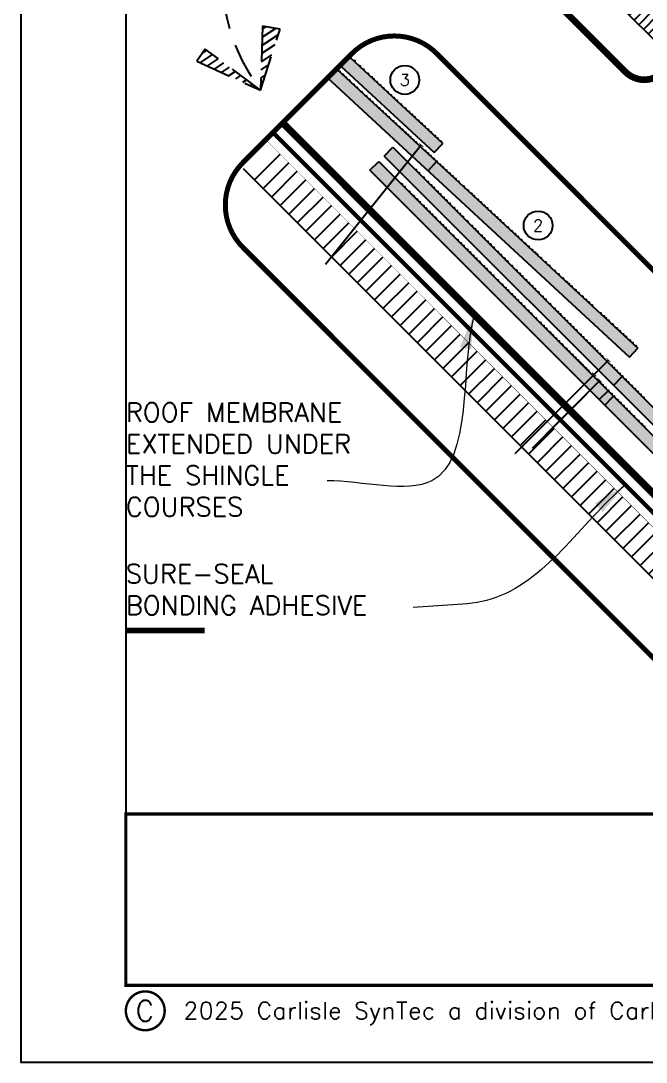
# Model space of a CAD drawing. Header units: inches. Extents: x -33163 to 19162, y -8858 to 30669.
# Drawn here: x -28120.56 to -28111.63, y -514.81 to -499.94 of the extents above; entities that cross this region are included whole.
import ezdxf

# ---------------------------------------------------------------- set-up
doc = ezdxf.new("R2010")
doc.units = ezdxf.units.IN
doc.linetypes.add('DASHED', pattern=[0.75, 0.5, -0.25])
doc.linetypes.add('DASHED2', pattern=[0.375, 0.25, -0.125])
doc.layers.get('0').update_dxf_attribs({"color": 9, "lineweight": 0})
doc.layers.get('Defpoints').update_dxf_attribs({"color": 254})
for name, color, linetype in [('BONDINGADHESIVE', 11, 'DASHED2'), ('BORDER', 7, 'Continuous'), ('DETAIL', 12, 'Continuous'), ('LEADERS', 12, 'Continuous'), ('MEMBRANE1', 10, 'Continuous'), ('NOTES', 12, 'Continuous'), ('TITLE OUTLINE 1', 1, 'Continuous')]:
    doc.layers.add(name, color=color, linetype=linetype)
doc.styles.add('ARCHQUIK', font='simplex.shx', dxfattribs={"height": 0.25})
doc.styles.get("Standard").update_dxf_attribs({"font": 'arial.ttf'})
doc.dimstyles.get("Standard").update_dxf_attribs({"dimtxt": 0.18, "dimasz": 0.18, "dimexe": 0.18, "dimexo": 0.0625, "dimgap": 0.09, "dimtad": 0, "dimtih": 1, "dimtoh": 1, "dimdec": 4, "dimzin": 0, "dimdsep": 46, "dimtxsty": 'Standard', "dimcen": 0.09, "dimadec": 0, "dimazin": 0, "dimtfac": 1, "dimtdec": 4, "dimtofl": 0, "dimtmove": 0, "dimatfit": 3, "dimfxl": 1, "dimtolj": 1, "dimtzin": 0, "dimarcsym": 0})

# ---------------------------------------------------------------- blocks, each defined once
blk = doc.blocks.new('Copy Protection 2015')
at = {"color": 7, "const_width": 0.025}
blk.add_lwpolyline([(0.4965775185110482, -0.1152603638954919, 2134.519681714466), (0.4962225700243122, -0.1153628809894614)], format="xyb", dxfattribs=at)
at = {"layer": 'Defpoints'}
blk.add_point((0.8319966569236287, 0.07409946871830896), dxfattribs=at)
at = {"color": 7, "style": 'ARCHQUIK'}
for s, insert, char_height, width, attachment_point in [('\\pxqc;{\\T1.05;C}', (0.4416938675877274, 0.07409946872302674), 0.2093872750705256, 1.520837708996531, 5), ('{\\T1.05;2025 Carlisle SynTec a division of Carlisle Construction Materials Incorporated}', (0.8319966569236286, 0.04802416858900926), 0.1718492285732637, 11.58188214679987, 4)]:
    blk.add_mtext(s, dxfattribs=dict(at, insert=insert, char_height=char_height, width=width, attachment_point=attachment_point))
blk = doc.blocks.new('TITLE OUTLINE 1')
at = {"layer": 'Defpoints'}
for points in [[(25.500000051185, 33.00000003737409), (0, 33.00000003737409), (0, 0), (25.500000051185, 0)], [(1.500000012573082, 1.097669940066197), (24.00000000033663, 1.097669940066197), (24.00000000033663, 31.68856366559578), (1.500000012573082, 31.68856366559578)]]:
    blk.add_lwpolyline(points, close=True, dxfattribs=at)
at = {"xscale": 1.40625, "yscale": 1.40625, "zscale": 1.40625}
blk.add_blockref('Copy Protection 2015', (1.156114617040664, 0.6289500287310192), dxfattribs=at)
blk = doc.blocks.new('2021 THERMOSET TITLE')
at = {"layer": 'BORDER', "linetype": 'Continuous', "const_width": 0.046875}
blk.add_lwpolyline([(-335.421318607565, 101.765080686664), (-312.9213185804595, 101.765080686664), (-312.9213185804595, 99.32003358497761), (-335.421318607565, 99.32003358497761)], close=True, dxfattribs=at)
at = {"layer": 'TITLE OUTLINE 1'}
blk.add_blockref('TITLE OUTLINE 1', (-336.921318620356, 98.22236367585913), dxfattribs=at)

msp = doc.modelspace()

# ---------------------------------------------------------------- hatches: boundary and pattern name
at = {"layer": 'DETAIL'}
h = msp.add_hatch(dxfattribs=at)
h.set_pattern_fill('ANSI31', color=251, scale=0.7599999999999999, style=0)
h.set_pattern_definition([(45, (-28118.97651881529, -504.2816586589209), (-0.067175144212722, 0.06717514421272201), [])])
h.paths.add_polyline_path([(-28118.77499338265, -492.5564479429296), (-28107.33478266666, -503.9966586589206), (-28097.16216495766, -503.9966586589206), (-28097.16216495766, -504.2816586589209), (-28107.45283353193, -504.2816586589209), (-28118.97651881529, -492.7579733755678)])
at = {"layer": 'DETAIL', "linetype": 'DASHED2', "ltscale": 2}
h = msp.add_hatch(dxfattribs=at)
h.set_pattern_fill('ANSI31', color=256, scale=0.7599999999999999, angle=348.852464605433, style=0)
h.set_pattern_definition([(33.85246460543299, (-28056.28982089932, -506.1623911248198), (-0.05292034832158307, 0.07889509955328225), [])])
h.paths.add_polyline_path([(-28116.86089835616, -500.0612108904397), (-28117.11143965461, -500.0179711064957), (-28117.13976673906, -500.9331764207063)])
h.paths.add_polyline_path([(-28117.92785121183, -500.3455514579991), (-28118.04743802286, -500.5198763093144), (-28117.13976673906, -500.9331764207063)])
at = {"layer": 'DETAIL'}
msp.add_hatch(color=251, dxfattribs=at).paths.add_polyline_path([(-28114.65819398769, -501.8236826927522), (-28114.53719241016, -501.6929649286189), (-28115.86140104671, -500.4671840635227), (-28115.9966273071, -500.5847344584189)])
h = msp.add_hatch(color=251, dxfattribs=at)
h.paths.add_polyline_path([(-28111.75063758059, -504.6140081036787), (-28114.62642839153, -501.9519733980006), (-28114.74742996906, -502.0826911621342), (-28111.87163915812, -504.7447258678126)])
h.paths.add_polyline_path([(-28114.62642839153, -501.9519733980006), (-28114.84949354723, -501.7454885647371), (-28114.97049512475, -501.876206328871), (-28114.74742996906, -502.0826911621342)])
h.paths.add_polyline_path([(-28116.05171843734, -500.632624454679), (-28116.18694469781, -500.7501748495073), (-28114.97049512475, -501.8762063288704), (-28114.84949354723, -501.7454885647371)])
h = msp.add_hatch(color=251, dxfattribs=at)
h.paths.add_polyline_path([(-28111.97350402875, -505.0208249027642), (-28112.09945742415, -505.146778298163), (-28109.32848272537, -507.9177529969378), (-28109.20252932997, -507.7917996015386)])
h.paths.add_polyline_path([(-28111.97350402875, -505.0208249027642), (-28112.18843896083, -504.8058899706864), (-28112.31439235622, -504.9318433660852), (-28112.09945742415, -505.146778298163)])
h.paths.add_polyline_path([(-28115.24829230912, -501.7460366223944), (-28115.37424570452, -501.8719900177929), (-28112.31439235622, -504.9318433660852), (-28112.18843896083, -504.8058899706864)])
h = msp.add_hatch(dxfattribs=at)
h.set_pattern_fill('ANSI31', color=251, scale=1.384345898004434, style=0)
h.set_pattern_definition([(45, (-28123.56074183861, -516.8682856885803), (-0.1223600464983395, 0.1223600464983396), [])])
h.paths.add_polyline_path([(-28109.44327290936, -509.9952724442621), (-28109.07619276987, -509.628192304767), (-28116.86466630677, -501.8397187678663), (-28117.23174644735, -502.2067989062796)])
h = msp.add_hatch(color=251, dxfattribs=at)
h.paths.add_polyline_path([(-28112.17602014495, -505.2233410189665), (-28112.30197354035, -505.3492944143653), (-28109.53099884158, -508.1202691131405), (-28109.40504544618, -507.9943157177416)])
h.paths.add_polyline_path([(-28112.17602014495, -505.2233410189665), (-28112.39095507703, -505.0084060868887), (-28112.51690847243, -505.1343594822876), (-28112.30197354035, -505.3492944143653)])
h.paths.add_polyline_path([(-28115.45080842532, -501.9485527385967), (-28115.57676182072, -502.0745061339952), (-28112.51690847243, -505.1343594822876), (-28112.39095507703, -505.0084060868887)])

# ---------------------------------------------------------------- linework, layer by layer
at = {"layer": 'BONDINGADHESIVE', "color": 32, "linetype": 'DASHED', "ltscale": 0.5}
for points, const_width in [([(-28116.9603881007, -501.5356316589902), (-28108.9720101124, -509.5240096472916)], 0.06), ([(-28119.06312087261, -508.6484704169491), (-28117.93925352085, -508.6484704169491)], 0.08)]:
    msp.add_lwpolyline(points, dxfattribs=dict(at, const_width=const_width))
at = {"layer": 'DETAIL'}
for p, q in [((-28118.98680635534, -492.7476858355109), (-28107.45283353193, -504.2816586589209)), ((-28115.996627303, -500.5847344622217), (-28114.65819398769, -501.8236826927522)), ((-28115.86140104253, -500.4671840673938), (-28114.53719241016, -501.6929649286189)), ((-28116.18694469781, -500.7501748495073), (-28111.87163915812, -504.7447258678126)), ((-28116.05171843734, -500.632624454679), (-28114.62642839153, -501.9519733980006)), ((-28114.842820994, -501.717352251451), (-28116.21033425946, -503.418832863504)), ((-28115.37424570452, -501.8719900177929), (-28115.24829230912, -501.7460366223944)), ((-28115.24829230912, -501.7460366223944), (-28111.97350402875, -505.0208249027642)), ((-28114.65819398769, -501.8236826927522), (-28114.53719241016, -501.6929649286189)), ((-28115.57676182072, -502.0745061339952), (-28115.45080842532, -501.9485527385967)), ((-28115.45080842532, -501.9485527385967), (-28112.17602014495, -505.2233410189665)), ((-28115.37424570452, -501.8719900177929), (-28109.32848272537, -507.9177529969378)), ((-28117.38857567632, -502.0499696773051), (-28109.44327290936, -509.9952724442621)), ((-28115.57676182072, -502.0745061339952), (-28109.53099884158, -508.1202691131405)), ((-28114.74742996906, -502.0826911621342), (-28114.62642839153, -501.9519733980006)), ((-28114.62642839153, -501.9519733980006), (-28111.75063758059, -504.6140081036787)), ((-28111.87163915812, -504.7447258678126), (-28111.75063758059, -504.6140081036787)), ((-28112.17028249956, -504.7877335094175), (-28112.96377217081, -505.5812231806721)), ((-28112.37279861576, -504.9902496256199), (-28113.50585805655, -506.1233090664131)), ((-28112.09945742415, -505.146778298163), (-28111.97350402875, -505.0208249027642)), ((-28111.97350402875, -505.0208249027642), (-28109.20252932997, -507.7917996015386)), ((-28112.2917243576, -505.0795465600012), (-28113.06257640779, -505.850398610183)), ((-28112.48846285216, -505.2762850545593), (-28113.25931490235, -506.0471371047411)), ((-28112.30197354035, -505.3492944143653), (-28112.17602014495, -505.2233410189665)), ((-28112.22291986454, -505.4283480901763), (-28112.10055981804, -505.3059880436778)), ((-28112.17602014495, -505.2233410189665), (-28109.40504544618, -507.9943157177416))]:
    msp.add_line(p, q, dxfattribs=at)
at = {"layer": 'DETAIL', "linetype": 'DASHED2', "ltscale": 2}
for p, q in [((-28117.11143965461, -500.0179711064957), (-28117.13976673906, -500.9331764207063)), ((-28117.13976673906, -500.9331764207063), (-28116.86089835616, -500.0612108904397)), ((-28116.86089835616, -500.0612108904397), (-28117.11143965461, -500.0179711064957)), ((-28117.92785121183, -500.3455514579991), (-28118.04743802286, -500.5198763093144)), ((-28117.13976673906, -500.9331764207063), (-28117.92785121183, -500.3455514579991)), ((-28118.04743802286, -500.5198763093144), (-28117.13976673906, -500.9331764207063))]:
    msp.add_line(p, q, dxfattribs=at)
at = {"layer": 'DETAIL', "color": 7, "const_width": 0.003333333333333334}
msp.add_lwpolyline([(-28118.77499338265, -492.5564479429296), (-28107.33478266666, -503.9966586589206), (-28097.16216495766, -503.9966586589206), (-28097.16216495766, -504.2816586589209), (-28107.45283353193, -504.2816586589209), (-28118.97651881529, -492.7579733755678)], close=True, dxfattribs=at)
at = {"layer": 'DETAIL', "color": 251, "linetype": 'DASHED2', "ltscale": 2, "const_width": 0.09499999999999999}
msp.add_lwpolyline([(-28115.66520757098, -496.9332462942378), (-28111.92676993463, -500.6716839305853, 0.4142135623730945), (-28111.38936878092, -500.6716839305853), (-28110.45043440875, -499.732749558404, 0.414213562373095), (-28110.45043440875, -499.195348404702), (-28114.18887203956, -495.4569107683554, 0.4142135623730954), (-28114.72627319326, -495.4569107683554), (-28115.66520757098, -496.3958451405359, 0.4142135623730948)], format="xyb", close=True, dxfattribs=at)
at = {"layer": 'DETAIL', "color": 7, "linetype": 'DASHED2', "ltscale": 2, "const_width": 0.07125}
for points in [[(-28114.62372279264, -500.4081189455077, 0.4142135619390312), (-28115.83287538757, -500.4081189446114)], [(-28117.39185189642, -501.9670954551917, 0.4142135623730944), (-28117.39185189642, -503.1762480510207)]]:
    msp.add_lwpolyline(points, format="xyb", dxfattribs=at)
for points in [[(-28115.83287538757, -500.4081189446114), (-28117.39185189642, -501.9670954551917)], [(-28107.81567764988, -507.216164081916), (-28114.62372279264, -500.4081189455077)], [(-28117.39185189642, -503.1762480510207), (-28110.58380676158, -509.9842931926649)]]:
    msp.add_lwpolyline(points, dxfattribs=at)
at = {"layer": 'DETAIL'}
for points, const_width in [([(-28115.85624297636, -500.4719587370654, 0.6284394367598881), (-28115.86543562723, -500.4486268810056, 0.6284394367598881)], 0.02783203125), ([(-28115.7918066469, -500.5316055461001, 1), (-28115.81223129755, -500.5126990496105)], 0.02783203125), ([(-28115.73089565396, -500.5847617511591, -1), (-28115.71455593345, -500.5998869483504)], 0.022265625), ([(-28116.04384525921, -500.6399124233891, 0.372495933754768), (-28116.04335488157, -500.6253541265627, 0.372495933754768)], 0.022265625), ([(-28116.0037515431, -500.6770259934548, 1), (-28116.02009126361, -500.6619007962635)], 0.022265625), ([(-28115.9550663164, -500.7220924713915, 1), (-28115.97140603692, -500.7069672742006)], 0.022265625), ([(-28115.91210868776, -500.7618570807925, 1), (-28115.92844840827, -500.7467318836009)], 0.022265625), ([(-28115.6793465904, -500.6324791983862, -1), (-28115.66300686988, -500.6476043955779)], 0.022265625), ([(-28115.61347834251, -500.6934514920655, -1), (-28115.59713862199, -500.7085766892571)], 0.022265625), ([(-28115.55986927562, -500.7430758235854, -1), (-28115.54352955511, -500.7582010207767)], 0.022265625), ([(-28115.53210367999, -500.7720049202308, -1), (-28115.51576395947, -500.7871301174224)], 0.022265625), ([(-28115.86628729792, -500.8042725894386, 1), (-28115.88262701844, -500.7891473922469)], 0.022265625), ([(-28115.85887105923, -500.8111375827893, 0.7336423691058758), (-28115.87445715818, -500.7967099908429, 0.7336423691058758)], 0.022265625), ([(-28115.79959827062, -500.8660046544052, 1), (-28115.81593799113, -500.8508794572135)], 0.022265625), ([(-28115.75664071765, -500.9057691937609, 1), (-28115.77298043816, -500.8906439965696)], 0.022265625), ([(-28115.49200996388, -500.8091184902968, -1), (-28115.47567024337, -500.8242436874878)], 0.022265625), ([(-28115.43759706345, -500.8594869068146, -1), (-28115.42125734294, -500.8746121040056)], 0.022265625), ([(-28115.39177559795, -500.9019024855053, -1), (-28115.37543587743, -500.9170276826966)], 0.022265625), ([(-28115.68790863289, -500.9693924567305, 1), (-28115.70424835341, -500.9542672595395)], 0.022265625), ([(-28115.62204030933, -501.0303648204543, 1), (-28115.63838002985, -501.0152396232627)], 0.022265625), ([(-28115.57335508263, -501.0754312983914, 1), (-28115.58969480315, -501.0603061011998)], 0.022265625), ([(-28115.33449886065, -500.9549218713134, -1), (-28115.31815914014, -500.9700470685044)], 0.022265625), ([(-28115.28581363395, -500.9999883492502, -1), (-28115.26947391343, -501.0151135464415)], 0.022265625), ([(-28115.24571984218, -501.0371019893602, -1), (-28115.22938012166, -501.0522271865515)], 0.022265625), ([(-28115.53612520339, -501.1098938991664, 1), (-28115.55246492391, -501.0947687019751)], 0.022265625), ([(-28115.47884839043, -501.1629133550192, 1), (-28115.49518811094, -501.1477881578276)], 0.022265625), ([(-28115.43875467432, -501.2000269250846, 1), (-28115.45509439483, -501.1849017278929)], 0.022265625), ([(-28115.19989845234, -501.0795174980066, -1), (-28115.18355873182, -501.0946426951982)], 0.022265625), ([(-28115.14262171504, -501.1325368838151, -1), (-28115.12628199453, -501.1476620810064)], 0.022265625), ([(-28115.07675339148, -501.1935092475386, -1), (-28115.06041367097, -501.2086344447299)], 0.022265625), ([(-28115.39006944762, -501.2450934030217, 1), (-28115.40640916814, -501.22996820583)], 0.022265625), ([(-28115.34711181898, -501.284858012422, 1), (-28115.3634515395, -501.2697328152307)], 0.022265625), ([(-28115.30129042914, -501.3272735210684, 1), (-28115.31763014966, -501.3121483238771)], 0.022265625), ([(-28115.29387419044, -501.3341385144191, 0.7336423691058758), (-28115.3094602894, -501.3197109224727, 0.7336423691058758)], 0.022265625), ([(-28115.03093200165, -501.235924756185, -1), (-28115.01459228113, -501.2510499533763)], 0.022265625), ([(-28114.98797444868, -501.2756892955414, -1), (-28114.97163472816, -501.2908144927327)], 0.022265625), ([(-28114.9478806569, -501.3128029356513, -1), (-28114.93154093638, -501.3279281328427)], 0.022265625), ([(-28114.89346775647, -501.3631713521692, -1), (-28114.87712803595, -501.3782965493598)], 0.022265625), ([(-28115.23628480551, -501.3874473089238, 1), (-28115.25262452602, -501.3723221117328)], 0.022265625), ([(-28115.19756024057, -501.4232934961499, 1), (-28115.21389996109, -501.4081682989582)], 0.022265625), ([(-28115.14929618638, -501.4679701071203, 1), (-28115.16563590689, -501.452844909929)], 0.022265625), ([(-28115.10633855774, -501.507734716521, 1), (-28115.12267827825, -501.4926095193293)], 0.022265625), ([(-28114.84764636663, -501.4055868608152, -1), (-28114.83130664612, -501.4207120580069)], 0.022265625), ([(-28114.80468873799, -501.4453514702155, -1), (-28114.78834901748, -501.4604766674069)], 0.022265625), ([(-28114.75600351129, -501.4904179481526, -1), (-28114.73966379078, -501.5055431453439)], 0.022265625), ([(-28115.06338100477, -501.5474992558774, 1), (-28115.07972072528, -501.5323740586857)], 0.022265625), ([(-28115.02920693412, -501.5791331847938, 1), (-28115.04554665464, -501.5640079876022)], 0.022265625), ([(-28114.99490399952, -501.6108863992735, 1), (-28115.01124372003, -501.5957612020828)], 0.022265625), ([(-28114.95045811703, -501.6520286413532, 1), (-28114.96679783754, -501.6369034441619)], 0.022265625), ([(-28114.71590979519, -501.5275315182183, -1), (-28114.69957007467, -501.5426567154096)], 0.022265625), ([(-28114.65863298222, -501.5805509740708, -1), (-28114.64229326171, -501.5956761712624)], 0.022265625), ([(-28114.62140310298, -501.6150135748461, -1), (-28114.60506338246, -501.6301387720374)], 0.022265625), ([(-28114.57271787628, -501.6600800527832, -1), (-28114.55637815576, -501.6752052499745)], 0.022265625), ([(-28114.91445044015, -501.6853598854565, 1), (-28114.93079016067, -501.6702346882648)], 0.022265625), ([(-28114.77822398511, -501.8114606956275, 1), (-28114.79456370563, -501.7963354984362)], 0.022265625), ([(-28114.74148005087, -501.8454734714553, 1), (-28114.75781977139, -501.8303482742637)], 0.022265625), ([(-28114.70209830245, -501.8819279940388, 1), (-28114.71843802297, -501.8668027968475)], 0.022265625), ([(-28114.65914067381, -501.9216926034395, 1), (-28114.67548039433, -501.9065674062479)], 0.022265625), ([(-28114.61618312084, -501.9614571427952, 1), (-28114.63252284136, -501.9463319456042)], 0.022265625), ([(-28114.9123380322, -502.0819908993127, 1), (-28114.92808220662, -502.0662467248877)], 0.022265625), ([(-28114.87094618549, -502.1233827460188, 1), (-28114.88669035992, -502.1076385715945)], 0.022265625), ([(-28114.56823642158, -502.0058399876763, 1), (-28114.58457614209, -501.9907147904846)], 0.022265625), ([(-28114.52951185664, -502.0416861749023, 1), (-28114.54585157715, -502.0265609777107)], 0.022265625), ([(-28114.47848574011, -502.0889195454845, 1), (-28114.49482546062, -502.0737943482935)], 0.022265625), ([(-28114.80471923076, -502.1896097007491, 1), (-28114.82046340519, -502.1738655263241)], 0.022265625), ([(-28114.74125165957, -502.253077271943, 1), (-28114.756995834, -502.237333097518)], 0.022265625), ([(-28114.43266435027, -502.1313350541312, 1), (-28114.44900407079, -502.1162098569399)], 0.022265625), ([(-28114.3897067973, -502.1710995934869, 1), (-28114.40604651782, -502.1559743962956)], 0.022265625), ([(-28114.34674916866, -502.2108642028879, 1), (-28114.36308888917, -502.1957390056963)], 0.022265625), ([(-28114.30379161569, -502.250628742244, 1), (-28114.3201313362, -502.2355035450523)], 0.022265625), ([(-28115.1148541484, -502.2845070155157, 1), (-28115.13059832283, -502.2687628410907)], 0.022265625), ([(-28115.07346230169, -502.3258988622218, 1), (-28115.08920647612, -502.3101546877969)], 0.022265625), ([(-28115.00723534697, -502.3921258169518, 1), (-28115.02297952139, -502.3763816425268)], 0.022265625), ([(-28114.69434089997, -502.2999880315436, 1), (-28114.7100850744, -502.2842438571187)], 0.022265625), ([(-28114.65846796616, -502.3358609653556, 1), (-28114.67421214058, -502.3201167909306)], 0.022265625), ([(-28114.60327876431, -502.3910501672079, 1), (-28114.61902293873, -502.375305992783)], 0.022265625), ([(-28114.23505953093, -502.3142520052132, 1), (-28114.25139925145, -502.2991268080219)], 0.022265625), ([(-28114.16919120737, -502.3752243689371, 1), (-28114.18553092789, -502.3600991717454)], 0.022265625), ([(-28114.12050598067, -502.4202908468742, 1), (-28114.13684570119, -502.4051656496825)], 0.022265625), ([(-28114.94376777577, -502.4555933881456, 1), (-28114.9595119502, -502.4398492137207)], 0.022265625), ([(-28114.89685701617, -502.502504147746, 1), (-28114.9126011906, -502.486759973321)], 0.022265625), ([(-28114.86098408236, -502.5383770815579, 1), (-28114.87672825679, -502.5226329071329)], 0.022265625), ([(-28114.56464637404, -502.4296825574668, 1), (-28114.58039054847, -502.4139383830421)], 0.022265625), ([(-28114.51773561444, -502.4765933170675, 1), (-28114.53347978887, -502.4608491426425)], 0.022265625), ([(-28114.47634369483, -502.5179852366845, 1), (-28114.49208786925, -502.5022410622595)], 0.022265625), ([(-28114.43219239168, -502.5621365398379, 1), (-28114.4479365661, -502.5463923654129)], 0.022265625), ([(-28114.42504645821, -502.5692824733004, 0.7336423691058758), (-28114.44006447889, -502.5542644526254, 0.7336423691058758)], 0.022265625), ([(-28114.08327610143, -502.4547534476495, 1), (-28114.09961582195, -502.4396282504579)], 0.022265625), ([(-28114.02599928847, -502.507772903502, 1), (-28114.04233900899, -502.4926477063103)], 0.022265625), ([(-28113.98590557236, -502.5448864735673, 1), (-28114.00224529288, -502.529761276376)], 0.022265625), ([(-28114.80579488051, -502.5935662834103, 1), (-28114.82153905493, -502.577822108986)], 0.022265625), ([(-28114.76716249025, -502.6321986736694, 1), (-28114.78290666467, -502.6164544992445)], 0.022265625), ([(-28114.72025173065, -502.6791094332698, 1), (-28114.73599590507, -502.6633652588451)], 0.022265625), ([(-28114.67885981103, -502.7205013528875, 1), (-28114.69460398546, -502.7047571784625)], 0.022265625), ([(-28114.36793402954, -502.6263949019692, 1), (-28114.38367820397, -502.6106507275446)], 0.022265625), ([(-28114.32654218284, -502.6677867486757, 1), (-28114.34228635726, -502.6520425742507)], 0.022265625), ([(-28114.28517745896, -502.7091514725506, 1), (-28114.30092163339, -502.6934072981256)], 0.022265625), ([(-28113.93722034566, -502.5899529515044, 1), (-28113.95356006618, -502.5748277543131)], 0.022265625), ([(-28113.89426271702, -502.6297175609051, 1), (-28113.91060243754, -502.6145923637134)], 0.022265625), ([(-28113.84844132718, -502.6721330695511, 1), (-28113.8647810477, -502.6570078723602)], 0.022265625), ([(-28113.84102508848, -502.6789980629019, 0.7336423691058758), (-28113.85661118744, -502.6645704709555, 0.7336423691058758)], 0.022265625), ([(-28113.79402842675, -502.7225014860689, 1), (-28113.81036814727, -502.7073762888773)], 0.022265625), ([(-28114.63470850788, -502.7646526560402, 1), (-28114.6504526823, -502.7489084816156)], 0.022265625), ([(-28114.62756257442, -502.7717985895031, 0.7336423691058758), (-28114.64258059509, -502.756780568828, 0.7336423691058758)], 0.022265625), ([(-28114.57045014574, -502.8289110181719, 1), (-28114.58619432017, -502.8131668437469)], 0.022265625), ([(-28114.52905829904, -502.870302864878, 1), (-28114.54480247347, -502.854558690453)], 0.022265625), ([(-28114.24378561226, -502.7505433192567, 1), (-28114.25952978668, -502.7347991448318)], 0.022265625), ([(-28114.17755865752, -502.8167702739867, 1), (-28114.19330283195, -502.8010260995617)], 0.022265625), ([(-28113.75393463498, -502.7596151261789, 1), (-28113.77027435549, -502.7444899289873)], 0.022265625), ([(-28113.71097708201, -502.7993796655353, 1), (-28113.72731680252, -502.7842544683436)], 0.022265625), ([(-28113.66515569217, -502.8417951741814, 1), (-28113.68149541269, -502.82666997699)], 0.022265625), ([(-28114.48769357516, -502.9116675887529, 1), (-28114.50343774959, -502.8959234143286)], 0.022265625), ([(-28114.44630172846, -502.9530594354597, 1), (-28114.46204590288, -502.9373152610348)], 0.022265625), ([(-28114.38007477373, -503.019286390189, 1), (-28114.39581894815, -503.0035422157647)], 0.022265625), ([(-28114.11409108633, -502.8802378451805, 1), (-28114.12983526076, -502.8644936707556)], 0.022265625), ([(-28114.06718032673, -502.9271486047812, 1), (-28114.08292450116, -502.9114044303562)], 0.022265625), ([(-28114.03130739292, -502.9630215385928, 1), (-28114.04705156734, -502.9472773641681)], 0.022265625), ([(-28113.97611819107, -503.0182107404459, 1), (-28113.99186236549, -503.0024665660209)], 0.022265625), ([(-28113.59928736861, -502.9027675379052, 1), (-28113.61562708913, -502.8876423407136)], 0.022265625), ([(-28113.54201063131, -502.9557869237134, 1), (-28113.55835035183, -502.9406617265221)], 0.022265625), ([(-28113.49618924148, -502.9982024323601, 1), (-28113.51252896199, -502.9830772351685)], 0.022265625), ([(-28114.31660720253, -503.0827539613829, 1), (-28114.33235137696, -503.0670097869582)], 0.022265625), ([(-28114.26969644293, -503.1296647209836, 1), (-28114.28544061736, -503.1139205465586)], 0.022265625), ([(-28114.23382350912, -503.1655376547955, 1), (-28114.24956768355, -503.1497934803705)], 0.022265625), ([(-28113.93748580081, -503.0568431307044, 1), (-28113.95322997523, -503.0410989562801)], 0.022265625), ([(-28113.89057504121, -503.103753890305, 1), (-28113.90631921563, -503.08800971588)], 0.022265625), ([(-28113.84918312159, -503.1451458099224, 1), (-28113.86492729601, -503.1294016354974)], 0.022265625), ([(-28113.4560954497, -503.0353160724701, 1), (-28113.47243517022, -503.0201908752784)], 0.022265625), ([(-28113.407410223, -503.0803825504069, 1), (-28113.42374994352, -503.0652573532152)], 0.022265625), ([(-28113.35013348571, -503.1334019362147, 1), (-28113.36647320622, -503.1182767390234)], 0.022265625), ([(-28114.17863430727, -503.2207268566482, 1), (-28114.19437848169, -503.2049826822232)], 0.022265625), ([(-28114.14000191701, -503.2593592469074, 1), (-28114.15574609143, -503.2436150724824)], 0.022265625), ([(-28114.09309115741, -503.3062700065074, 1), (-28114.10883533183, -503.2905258320831)], 0.022265625), ([(-28113.80503181844, -503.1892971130754, 1), (-28113.82077599286, -503.1735529386505)], 0.022265625), ([(-28113.79788588497, -503.196443046538, 0.7336423691058758), (-28113.81290390565, -503.1814250258629, 0.7336423691058758)], 0.022265625), ([(-28113.74077345631, -503.2535554752068, 1), (-28113.75651763073, -503.2378113007825)], 0.022265625), ([(-28113.6993816096, -503.2949473219136, 1), (-28113.71512578402, -503.2792031474886)], 0.022265625), ([(-28113.3043120202, -503.1758175149054, 1), (-28113.32065174072, -503.1606923177147)], 0.022265625), ([(-28113.24989911977, -503.2261859314232, 1), (-28113.26623884029, -503.2110607342319)], 0.022265625), ([(-28113.20980540367, -503.2632995014895, 1), (-28113.22614512418, -503.2481743042979)], 0.022265625), ([(-28113.1803631258, -503.2905533494353, 1), (-28113.19670284632, -503.2754281522443)], 0.022265625), ([(-28114.05169923779, -503.3476619261247, 1), (-28114.06744341222, -503.3319177517001)], 0.022265625), ([(-28114.00754793464, -503.3918132292778, 1), (-28114.02329210906, -503.3760690548535)], 0.022265625), ([(-28114.00040200118, -503.3989591627407, 0.7336423691058758), (-28114.01542002185, -503.3839411420653, 0.7336423691058758)], 0.022265625), ([(-28113.94328957251, -503.4560715914098, 1), (-28113.95903374693, -503.4403274169848)], 0.022265625), ([(-28113.64831850492, -503.3460104265909, 1), (-28113.66406267935, -503.3302662521659)], 0.022265625), ([(-28113.60692665822, -503.387402273297, 1), (-28113.62267083264, -503.371658098872)], 0.022265625), ([(-28113.54069970348, -503.4536292280269, 1), (-28113.55644387791, -503.4378850536019)], 0.022265625), ([(-28113.12675405891, -503.3401776809552, 1), (-28113.14309377943, -503.3250524837639)], 0.022265625), ([(-28113.06088581102, -503.4011499746344, 1), (-28113.07722553154, -503.3860247774431)], 0.022265625), ([(-28113.00933674746, -503.4488674218619, 1), (-28113.02567646798, -503.4337422246703)], 0.022265625), ([(-28113.9018977258, -503.4974634381159, 1), (-28113.91764190023, -503.4817192636909)], 0.022265625), ([(-28113.85083462112, -503.5485265427932, 1), (-28113.86657879555, -503.5327823683682)], 0.022265625), ([(-28113.80944277442, -503.5899183894993, 1), (-28113.82518694884, -503.5741742150747)], 0.022265625), ([(-28113.47723213229, -503.5170967992204, 1), (-28113.49297630672, -503.5013526247955)], 0.022265625), ([(-28113.43032137269, -503.5640075588208, 1), (-28113.44606554712, -503.5482633843958)], 0.022265625), ([(-28113.39444843888, -503.5998804926327, 1), (-28113.4101926133, -503.5841363182077)], 0.022265625), ([(-28112.94601750662, -503.5074801749181, -1), (-28112.92967778611, -503.5226053721098)], 0.022265625), ([(-28112.89446844306, -503.5551976221456, -1), (-28112.87812872254, -503.5703228193369)], 0.022265625), ([(-28113.74321581969, -503.6561453442292, 1), (-28113.75895999411, -503.6404011698042)], 0.022265625), ([(-28113.67974824849, -503.7196129154228, 1), (-28113.69549242292, -503.7038687409978)], 0.022265625), ([(-28113.33925923703, -503.6550696944854, 1), (-28113.35500341145, -503.6393255200608)], 0.022265625), ([(-28113.30062684677, -503.6937020847446, 1), (-28113.31637102119, -503.6779579103196)], 0.022265625), ([(-28113.25371608717, -503.7406128443453, 1), (-28113.26946026159, -503.7248686699203)], 0.022265625), ([(-28112.82860019517, -503.6161699158248, -1), (-28112.81226047465, -503.6312951130161)], 0.022265625), ([(-28112.77499112828, -503.6657942473447, -1), (-28112.75865140777, -503.680919444536)], 0.022265625), ([(-28112.74554885042, -503.6930480952911, -1), (-28112.72920912991, -503.7081732924821)], 0.022265625), ([(-28112.70545513431, -503.7301616653568, -1), (-28112.6891154138, -503.7452868625481)], 0.022265625), ([(-28113.63283748889, -503.7665236750234, 1), (-28113.64858166332, -503.7507795005985)], 0.022265625), ([(-28113.59696455508, -503.8023966088357, 1), (-28113.61270872951, -503.7866524344107)], 0.022265625), ([(-28113.54177535323, -503.8575858106881, 1), (-28113.55751952765, -503.8418416362631)], 0.022265625), ([(-28113.50314296297, -503.8962182009469, 1), (-28113.51888713739, -503.8804740265226)], 0.022265625), ([(-28113.21232416755, -503.7820047639623, 1), (-28113.22806834197, -503.7662605895373)], 0.022265625), ([(-28113.1681728644, -503.826156067115, 1), (-28113.18391703882, -503.8104118926907)], 0.022265625), ([(-28113.16102693093, -503.8333020005779, 0.7336423691058758), (-28113.17604495161, -503.8182839799032, 0.7336423691058758)], 0.022265625), ([(-28113.10391450227, -503.890414429247, 1), (-28113.11965867669, -503.874670254822)], 0.022265625), ([(-28112.65104223388, -503.7805300818746, -1), (-28112.63470251337, -503.7956552790653)], 0.022265625), ([(-28112.60522076838, -503.8229456605653, -1), (-28112.58888104786, -503.8380708577566)], 0.022265625), ([(-28112.54794403108, -503.8759650463732, -1), (-28112.53160431057, -503.8910902435648)], 0.022265625), ([(-28113.45623220337, -503.9431289605476, 1), (-28113.47197637779, -503.9273847861226)], 0.022265625), ([(-28113.41484028375, -503.9845208801646, 1), (-28113.43058445818, -503.9687767057396)], 0.022265625), ([(-28113.3706889806, -504.028672183318, 1), (-28113.38643315502, -504.012928008893)], 0.022265625), ([(-28113.36354304714, -504.0358181167802, 0.7336423691058758), (-28113.37856106781, -504.0208000961055, 0.7336423691058758)], 0.022265625), ([(-28113.06252265556, -503.9318062759531, 1), (-28113.07826682998, -503.9160621015282)], 0.022265625), ([(-28112.99629570083, -503.9980332306831, 1), (-28113.01203987526, -503.9822890562581)], 0.022265625), ([(-28112.93282812964, -504.0615008018769, 1), (-28112.94857230406, -504.045756627452)], 0.022265625), ([(-28112.49925880438, -503.9210315243099, -1), (-28112.48291908386, -503.9361567215016)], 0.022265625), ([(-28112.45916501261, -503.9581451644202, -1), (-28112.44282529209, -503.9732703616115)], 0.022265625), ([(-28112.41334362277, -504.0005606730666, -1), (-28112.39700390225, -504.0156858702579)], 0.022265625), ([(-28113.30643061847, -504.0929305454493, 1), (-28113.32217479289, -504.077186371025)], 0.022265625), ([(-28113.26503877176, -504.1343223921562, 1), (-28113.28078294619, -504.1185782177312)], 0.022265625), ([(-28113.19881181703, -504.2005493468854, 1), (-28113.21455599146, -504.1848051724611)], 0.022265625), ([(-28112.88591737004, -504.1084115614776, 1), (-28112.90166154446, -504.0926673870526)], 0.022265625), ([(-28112.85004443622, -504.1442844952892, 1), (-28112.86578861065, -504.1285403208645)], 0.022265625), ([(-28112.79485523437, -504.1994736971423, 1), (-28112.8105994088, -504.1837295227173)], 0.022265625), ([(-28112.29019856192, -504.1145524225986, -1), (-28112.2738588414, -504.12967761979)], 0.022265625), ([(-28112.24437717208, -504.156967931245, -1), (-28112.22803745156, -504.1720931284364)], 0.022265625), ([(-28112.21779558407, -504.1815737229962, -1), (-28112.20145586355, -504.1966989201878)], 0.022265625), ([(-28113.13534424584, -504.2640169180793, 1), (-28113.15108842026, -504.2482727436546)], 0.022265625), ([(-28113.08843348624, -504.31092767768, 1), (-28113.10417766066, -504.295183503255)], 0.022265625), ([(-28113.05256055243, -504.3468006114919, 1), (-28113.06830472685, -504.3310564370669)], 0.022265625), ([(-28112.75622284411, -504.2381060874008, 1), (-28112.77196701854, -504.2223619129765)], 0.022265625), ([(-28112.70931208451, -504.2850168470014, 1), (-28112.72505625894, -504.2692726725764)], 0.022265625), ([(-28112.66792016489, -504.3264087666188, 1), (-28112.68366433932, -504.3106645921938)], 0.022265625), ([(-28112.17770179229, -504.2186873631061, -1), (-28112.16136207178, -504.2338125602978)], 0.022265625), ([(-28112.12328889186, -504.269055779624, -1), (-28112.10694917135, -504.2841809768156)], 0.022265625), ([(-28112.06109153707, -504.3266300358749, -1), (-28112.04475181655, -504.3417552330666)], 0.022265625), ([(-28112.99737135058, -504.4019898133446, 1), (-28113.013115525, -504.3862456389196)], 0.022265625), ([(-28112.95873896031, -504.4406222036038, 1), (-28112.97448313474, -504.4248780291788)], 0.022265625), ([(-28112.91182820071, -504.4875329632038, 1), (-28112.92757237514, -504.4717887887795)], 0.022265625), ([(-28112.62376886174, -504.3705600697718, 1), (-28112.63951303617, -504.3548158953469)], 0.022265625), ([(-28112.61662292828, -504.3777060032344, 0.7336423691058758), (-28112.63164094895, -504.3626879825594, 0.7336423691058758)], 0.022265625), ([(-28112.561132547, -504.4331963845135, 1), (-28112.57687672142, -504.4174522100885)], 0.022265625), ([(-28112.52381940543, -504.470509526088, 1), (-28112.53956357985, -504.454765351663)], 0.022265625), ([(-28112.01813390843, -504.3663946452759, -1), (-28112.00179418791, -504.3815198424669)], 0.022265625), ([(-28111.96944868172, -504.4114611232127, -1), (-28111.95310896121, -504.426586320404)], 0.022265625), ([(-28111.92935496562, -504.448574693278, -1), (-28111.9130152451, -504.4636998904697)], 0.022265625), ([(-28112.8704362811, -504.5289248828211, 1), (-28112.88618045552, -504.5131807083965)], 0.022265625), ([(-28112.82628497794, -504.5730761859742, 1), (-28112.84202915237, -504.5573320115499)], 0.022265625), ([(-28112.81913904448, -504.5802221194371, 0.7336423691058758), (-28112.83415706516, -504.5652040987617, 0.7336423691058758)], 0.022265625), ([(-28112.7636486632, -504.6357125007158, 1), (-28112.77939283763, -504.6199683262909)], 0.022265625), ([(-28112.47731446754, -504.5170144639702, 1), (-28112.49305864197, -504.5012702895452)], 0.022265625), ([(-28112.43592254792, -504.5584063835872, 1), (-28112.45166672235, -504.5426622091622)], 0.022265625), ([(-28112.39453070122, -504.5997982302933, 1), (-28112.41027487564, -504.5840540558684)], 0.022265625), ([(-28112.36160219865, -504.6327267328649, 1), (-28112.37734637307, -504.6169825584399)], 0.022265625), ([(-28111.87207815265, -504.5015941491305, -1), (-28111.85573843214, -504.5167193463221)], 0.022265625), ([(-28111.83484827341, -504.5360567499058, -1), (-28111.8185085529, -504.5511819470975)], 0.022265625), ([(-28111.78616304671, -504.5811232278429, -1), (-28111.76982332619, -504.5962484250346)], 0.022265625), ([(-28112.72633552163, -504.6730256422903, 1), (-28112.74207969605, -504.657281467866)], 0.022265625), ([(-28112.67983058374, -504.7195305801725, 1), (-28112.69557475817, -504.7037864057476)], 0.022265625), ([(-28112.67142376807, -504.7351240936492, 1), (-28112.68671877388, -504.719829087837)], 0.02163040465631929), ([(-28112.63843866413, -504.7609224997896, 1), (-28112.65418283855, -504.7451783253646)], 0.022265625), ([(-28112.63517514036, -504.7713727213556, 1), (-28112.65047014617, -504.756077715543)], 0.02163040465631929), ([(-28112.59704681742, -504.8023143464957, 1), (-28112.61279099185, -504.786570172071)], 0.022265625), ([(-28112.32854952892, -504.6657794025919, 1), (-28112.34429370335, -504.6500352281669)], 0.022265625), ([(-28112.28572359896, -504.7086053325506, 1), (-28112.30146777339, -504.6928611581257)], 0.022265625), ([(-28112.25102832099, -504.7433006105239, 1), (-28112.26677249542, -504.7275564360989)], 0.022265625), ([(-28112.58999695089, -504.8165509108235, 1), (-28112.6052919567, -504.8012559050126)], 0.02163040465631929), ([(-28112.56411831485, -504.8352428490672, 1), (-28112.57986248927, -504.8194986746422)], 0.022265625), ([(-28112.5497859094, -504.8567619523204, 1), (-28112.56508091521, -504.8414669465081)], 0.02163040465631929), ([(-28112.53106564512, -504.8682955187942, 1), (-28112.54680981955, -504.8525513443695)], 0.022265625), ([(-28112.50957493873, -504.8969729229866, 1), (-28112.52486994454, -504.881677917174)], 0.02163040465631929), ([(-28112.48823971516, -504.911121448753, 1), (-28112.50398388959, -504.8953772743283)], 0.022265625), ([(-28112.47758585981, -504.9289620019074, 1), (-28112.49288086562, -504.9136669960951)], 0.02163040465631929), ([(-28112.45354443719, -504.9458167267262, 1), (-28112.46928861162, -504.9300725523016)], 0.022265625), ([(-28112.11976701409, -504.8745619174232, 1), (-28112.13551118851, -504.8588177429982)], 0.022265625), ([(-28112.08436231367, -504.90996661784, 1), (-28112.1001064881, -504.8942224434151)], 0.022265625), ([(-28112.04641594148, -504.9479129900343, 1), (-28112.0621601159, -504.9321688156093)], 0.022265625), ([(-28112.44547615612, -504.9610717055945, 1), (-28112.46077116194, -504.9457766997818)], 0.02163040465631929), ([(-28112.40387201545, -505.0026758462727, 1), (-28112.41916702126, -504.9873808404604)], 0.02163040465631929), ([(-28112.3701665658, -505.0363812959172, 1), (-28112.38546157162, -505.0210862901049)], 0.02163040465631929), ([(-28112.32228313029, -505.0770780336255, 1), (-28112.33802730472, -505.0613338592012)], 0.022265625), ([(-28112.00502402186, -504.9893049096513, 1), (-28112.02076819629, -504.9735607352263)], 0.022265625), ([(-28111.96363217515, -505.0306967563574, 1), (-28111.97937634958, -505.0149525819328)], 0.022265625), ([(-28111.91743302532, -505.0768959061894, 1), (-28111.93317719975, -505.0611517317644)], 0.022265625), ([(-28112.28687842987, -505.1124827340431, 1), (-28112.3026226043, -505.0967385596181)], 0.022265625), ([(-28112.24893205768, -505.1504291062373, 1), (-28112.26467623211, -505.1346849318123)], 0.022265625), ([(-28112.24265003824, -505.1638978234774, 1), (-28112.25794504405, -505.1486028176652)], 0.02163040465631929), ([(-28112.20754013806, -505.191821025854, 1), (-28112.22328431249, -505.176076851429)], 0.022265625), ([(-28112.2082554054, -505.198292456314, 1), (-28112.22355041122, -505.1829974505017)], 0.02163040465631929), ([(-28112.17139161264, -505.2351562490792, 1), (-28112.18668661845, -505.2198612432669)], 0.02163040465631929), ([(-28112.16614829136, -505.2332128725601, 1), (-28112.18189246578, -505.2174686981351)], 0.022265625), ([(-28111.88011988375, -505.1142090477639, 1), (-28111.89586405817, -505.0984648733396)], 0.022265625), ([(-28111.83095355449, -505.1633753770176, 1), (-28111.84669772892, -505.1476312025926)], 0.022265625), ([(-28111.78680225134, -505.2075266801703, 1), (-28111.80254642577, -505.1917825057457)], 0.022265625), ([(-28111.74541040464, -505.2489185268768, 1), (-28111.76115457906, -505.2331743524518)], 0.022265625), ([(-28112.13118057114, -505.2753672905754, 1), (-28112.14647557696, -505.2600722847632)], 0.02163040465631929), ([(-28112.11994914152, -505.2794120223917, 1), (-28112.13569331595, -505.2636678479671)], 0.022265625), ([(-28112.09096960048, -505.3155782612423, 1), (-28112.10626460629, -505.30028325543)], 0.02163040465631929), ([(-28112.08263599995, -505.3167251639669, 1), (-28112.09838017438, -505.3009809895419)], 0.022265625), ([(-28112.04608847517, -505.3604593865465, 1), (-28112.06138348098, -505.3451643807342)], 0.02163040465631929), ([(-28112.0334696707, -505.3658914932199, 1), (-28112.04921384512, -505.3501473187949)], 0.022265625), ([(-28112.00983984747, -505.3967080142529, 1), (-28112.02513485328, -505.3814130084406)], 0.02163040465631929), ([(-28111.70401848502, -505.2903104464941, 1), (-28111.71976265944, -505.2745662720691)], 0.022265625), ([(-28111.66262663831, -505.3317022932002, 1), (-28111.67837081274, -505.3159581187753)], 0.022265625), ([(-28111.98931836754, -505.410042796373, 1), (-28112.00506254197, -505.394298621948)], 0.022265625), ([(-28111.96207619398, -505.4444716677417, 1), (-28111.97737119979, -505.4291766619301)], 0.02163040465631929), ([(-28111.94792652084, -505.4514346430791, 1), (-28111.96367069526, -505.4356904686541)], 0.022265625), ([(-28111.91918449193, -505.4873633697849, 1), (-28111.93447949774, -505.4720683639727)], 0.02163040465631929), ([(-28111.90653460122, -505.4928265626965, 1), (-28111.92227877565, -505.4770823882718)], 0.022265625), ([(-28111.87897352127, -505.5275743404511, 1), (-28111.89426852708, -505.5122793346385)], 0.02163040465631929), ([(-28111.86514275452, -505.5342184094029, 1), (-28111.88088692894, -505.5184742349779)], 0.022265625), ([(-28111.83876247977, -505.5677853819481, 1), (-28111.85405748558, -505.5524903761354)], 0.02163040465631929), ([(-28111.79891579978, -505.6004453641325, 1), (-28111.81465997421, -505.5847011897082)], 0.022265625), ([(-28111.73544822859, -505.663912935326, 1), (-28111.75119240302, -505.6481687609017)], 0.022265625), ([(-28111.68853746899, -505.7108236949267, 1), (-28111.70428164342, -505.6950795205017)], 0.022265625), ([(-28111.65266453518, -505.746696628739, 1), (-28111.6684087096, -505.730952454314)], 0.022265625)]:
    msp.add_lwpolyline(points, format="xyb", dxfattribs=dict(at, const_width=const_width))
at = {"layer": 'DETAIL', "color": 7, "const_width": 0.00607169253510717}
msp.add_lwpolyline([(-28117.06457075801, -501.6398143166263), (-28109.07619276987, -509.6281923047668)], dxfattribs=at)
at = {"layer": 'DETAIL'}
for points, const_width in [([(-28114.87304943059, -501.6930570653973), (-28114.81259255741, -501.7416474375046)], 0.0111328125), ([(-28112.19770524964, -504.7603107593337), (-28112.14285974947, -504.8151562595007)], 0.0111328125), ([(-28112.40022136584, -504.9628268755361), (-28112.34537586568, -505.0176723757037)], 0.0111328125), ([(-28112.31836475872, -505.0529061588858), (-28112.26508395649, -505.1061869611162)], 0.01081520232815964)]:
    msp.add_lwpolyline(points, dxfattribs=dict(at, const_width=const_width))
for centre in [(-28115.07913609531, -500.7857274875465), (-28113.17475378038, -502.864415945349)]:
    msp.add_circle(centre, 0.2059427009172467, dxfattribs=at)
at = {"layer": 'DETAIL', "linetype": 'DASHED2', "ltscale": 2}
msp.add_arc((-28114.9464919225, -499.2816305668429), 2.745552426813134, 107.5965558576206, 216.9799125487763, dxfattribs=at)
at = {"layer": 'MEMBRANE1', "const_width": 0.103279490022173}
msp.add_lwpolyline([(-28116.82340939135, -501.3986529494913), (-28108.83503140297, -509.3870309378683)], dxfattribs=at)

# ---------------------------------------------------------------- block references
at = {"layer": 'LEADERS', "linetype": 'Continuous', "ltscale": 12}
msp.add_blockref('2021 THERMOSET TITLE', (-27783.64182152445, -613.0324785396551), dxfattribs=at)

# ---------------------------------------------------------------- texts
at = {"layer": 'NOTES', "style": 'ARCHQUIK'}
for s, insert, char_height, width, attachment_point in [('3', (-28115.07913609531, -500.7857274875465), 0.168435, 1.744948125000001, 5), ('2', (-28113.17475378038, -502.864415945349), 0.168435, 1.744948125000001, 5), ('ROOF MEMBRANE EXTENDED UNDER THE SHINGLE COURSES ', (-28119.06312087465, -505.3962914155675), 0.27, 4.142046036677005, 1), ('SURE-SEAL BONDING ADHESIVE', (-28119.06312087433, -507.7031079063806), 0.27, 4.142046036677005, 1)]:
    msp.add_mtext(s, dxfattribs=dict(at, insert=insert, char_height=char_height, width=width, attachment_point=attachment_point))

# ---------------------------------------------------------------- leaders
at = {"layer": 'LEADERS', "linetype": 'Continuous', "path_type": 1}
for points in [[(-28114.0889096562, -504.133152684647), (-28114.69181307697, -506.5092867538203), (-28116.18812511232, -506.5092867538203)], [(-28111.92779386509, -506.5682258945989), (-28113.84912636032, -508.1992588494086), (-28114.95737209004, -508.3194385076054)]]:
    msp.add_leader(points, dimstyle='Standard', override={"dimasz": 0.5}, dxfattribs=at)

doc.saveas('drawing.dxf')
